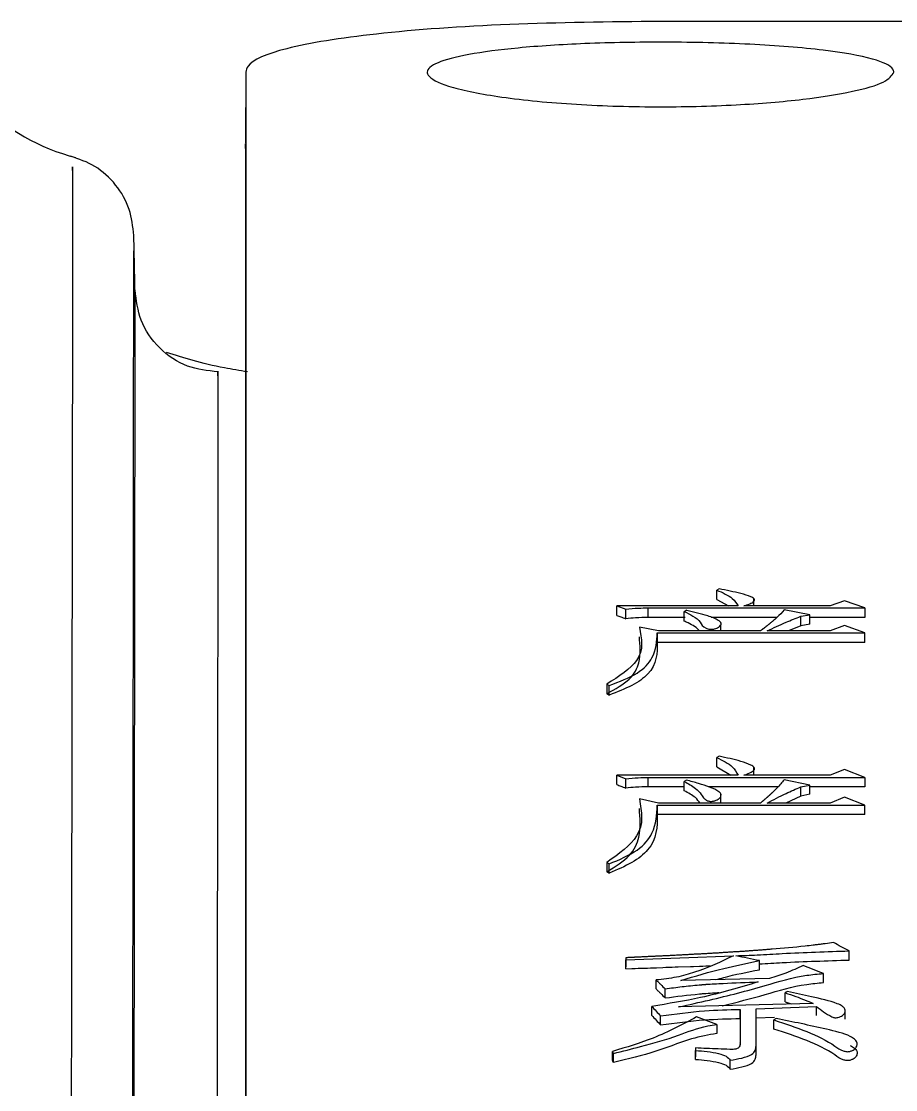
# Model space of a CAD drawing. Header units: millimetres. Extents: x 5659 to 7608, y 3628 to 5007.
# Drawn here: x 6096.73 to 6105.16, y 4837.14 to 4847.43 of the extents above; entities that cross this region are included whole.
import ezdxf

# ---------------------------------------------------------------- set-up
doc = ezdxf.new("R2010")
doc.units = ezdxf.units.MM

msp = doc.modelspace()

# ---------------------------------------------------------------- linework, layer by layer
at = {"color": 7, "linetype": 'Continuous', "lineweight": 25}
for p, q in [((6139.896, 4847.43), (6102.896, 4847.432)), ((6098.897, 4846.949), (6098.896, 4846.258)), ((6097.832, 4844.771), (6097.817, 4845.377)), ((6103.46, 4841.962), (6103.438, 4841.951)), ((6103.438, 4841.859), (6103.438, 4841.951)), ((6102.475, 4841.706), (6102.475, 4841.798)), ((6102.475, 4841.798), (6102.562, 4841.767)), ((6103.644, 4841.798), (6102.475, 4841.798)), ((6103.438, 4841.859), (6103.552, 4841.798)), ((6104.531, 4841.798), (6103.698, 4841.798)), ((6103.797, 4841.798), (6103.797, 4841.868)), ((6104.671, 4841.848), (6104.531, 4841.798)), ((6104.866, 4841.779), (6104.671, 4841.848)), ((6102.562, 4841.675), (6102.562, 4841.767)), ((6102.778, 4841.687), (6102.778, 4841.779)), ((6102.778, 4841.779), (6104.866, 4841.779)), ((6103.125, 4841.652), (6103.125, 4841.744)), ((6104.336, 4841.713), (6104.087, 4841.759)), ((6104.249, 4841.698), (6104.336, 4841.713)), ((6104.249, 4841.606), (6104.249, 4841.698)), ((6104.336, 4841.621), (6104.336, 4841.713)), ((6104.866, 4841.779), (6104.866, 4841.687)), ((6102.876, 4841.557), (6102.692, 4841.592)), ((6103.135, 4841.687), (6102.778, 4841.687)), ((6104.019, 4841.687), (6103.385, 4841.687)), ((6103.478, 4841.631), (6103.478, 4841.636)), ((6103.478, 4841.557), (6103.478, 4841.617)), ((6104.249, 4841.606), (6104.131, 4841.557)), ((6104.336, 4841.621), (6104.249, 4841.606)), ((6104.866, 4841.687), (6104.336, 4841.687)), ((6104.671, 4841.608), (6104.531, 4841.557)), ((6104.866, 4841.538), (6104.671, 4841.608)), ((6102.865, 4841.538), (6102.865, 4841.446)), ((6102.865, 4841.538), (6104.866, 4841.538)), ((6103.86, 4841.557), (6102.876, 4841.557)), ((6104.531, 4841.557), (6103.925, 4841.557)), ((6104.866, 4841.446), (6104.866, 4841.538)), ((6104.866, 4841.446), (6102.865, 4841.446)), ((6102.378, 4841.043), (6102.378, 4840.952)), ((6102.378, 4841.043), (6102.4, 4841.03)), ((6102.4, 4840.939), (6102.4, 4841.03)), ((6102.378, 4840.952), (6102.4, 4840.939)), ((6103.46, 4840.35), (6103.438, 4840.337)), ((6103.438, 4840.247), (6103.438, 4840.337)), ((6102.475, 4840.076), (6102.475, 4840.166)), ((6102.475, 4840.166), (6102.562, 4840.132)), ((6103.644, 4840.166), (6102.475, 4840.166)), ((6102.778, 4840.055), (6102.778, 4840.145)), ((6102.778, 4840.145), (6104.866, 4840.145)), ((6103.438, 4840.247), (6103.574, 4840.166)), ((6104.531, 4840.166), (6103.698, 4840.166)), ((6103.797, 4840.166), (6103.797, 4840.245)), ((6104.671, 4840.222), (6104.531, 4840.166)), ((6104.866, 4840.145), (6104.671, 4840.222)), ((6104.866, 4840.145), (6104.866, 4840.055)), ((6102.562, 4840.042), (6102.562, 4840.132)), ((6103.124, 4840.055), (6102.778, 4840.055)), ((6103.146, 4840.119), (6103.124, 4840.106)), ((6104.03, 4840.055), (6103.357, 4840.055)), ((6104.336, 4840.071), (6104.087, 4840.123)), ((6104.249, 4840.054), (6104.336, 4840.071)), ((6104.249, 4839.964), (6104.249, 4840.054)), ((6104.336, 4839.982), (6104.336, 4840.071)), ((6104.866, 4840.055), (6104.336, 4840.055)), ((6103.477, 4839.897), (6103.477, 4839.988)), ((6104.249, 4839.964), (6104.103, 4839.897)), ((6104.336, 4839.982), (6104.249, 4839.964)), ((6104.671, 4839.954), (6104.531, 4839.897)), ((6104.866, 4839.876), (6104.671, 4839.954)), ((6102.876, 4839.897), (6102.692, 4839.937)), ((6102.865, 4839.876), (6102.865, 4839.786)), ((6102.865, 4839.876), (6104.866, 4839.876)), ((6103.86, 4839.897), (6102.876, 4839.897)), ((6104.531, 4839.897), (6103.925, 4839.897)), ((6104.866, 4839.786), (6104.866, 4839.876)), ((6104.866, 4839.786), (6102.865, 4839.786)), ((6102.378, 4839.325), (6102.378, 4839.236)), ((6102.378, 4839.325), (6102.4, 4839.311)), ((6102.378, 4839.236), (6102.4, 4839.222)), ((6102.4, 4839.222), (6102.4, 4839.311)), ((6102.562, 4838.407), (6102.562, 4838.319)), ((6104.715, 4838.385), (6104.715, 4838.473)), ((6102.562, 4838.301), (6102.562, 4838.388)), ((6102.562, 4838.301), (6102.562, 4838.319)), ((6103.849, 4838.291), (6103.849, 4838.379)), ((6102.854, 4838.106), (6102.854, 4838.193)), ((6103.947, 4838.207), (6103.092, 4838.188)), ((6104.466, 4838.168), (6104.466, 4838.255)), ((6102.941, 4838.02), (6102.941, 4838.107)), ((6104.098, 4837.981), (6104.098, 4838.068)), ((6102.811, 4837.851), (6102.811, 4837.938)), ((6103.665, 4837.909), (6103.665, 4837.612)), ((6103.817, 4837.914), (6104.401, 4837.938)), ((6103.817, 4837.558), (6103.817, 4837.914)), ((6104.098, 4837.981), (6104.156, 4837.962)), ((6104.676, 4837.888), (6104.676, 4837.902)), ((6104.676, 4837.815), (6104.676, 4837.886)), ((6102.897, 4837.759), (6102.897, 4837.846)), ((6103.438, 4837.763), (6103.243, 4837.836)), ((6103.665, 4837.822), (6103.665, 4837.569)), ((6103.817, 4837.827), (6103.995, 4837.834)), ((6104.012, 4837.822), (6103.99, 4837.807)), ((6103.99, 4837.72), (6103.99, 4837.807)), ((6103.438, 4837.763), (6103.438, 4837.677)), ((6102.432, 4837.417), (6102.432, 4837.504)), ((6103.233, 4837.538), (6103.233, 4837.452)), ((6103.233, 4837.427), (6103.233, 4837.513)), ((6103.817, 4837.471), (6103.817, 4837.558)), ((6103.233, 4837.427), (6103.233, 4837.452)), ((6103.568, 4837.333), (6103.568, 4837.419))]:
    msp.add_line(p, q, dxfattribs=at)
at = {"color": 7, "linetype": 'Continuous', "lineweight": 25, "flags": 128}
for points in [[(6103.146, 4841.756), (6103.141, 4841.753), (6103.133, 4841.748), (6103.124, 4841.744)], [(6103.124, 4840.016), (6103.124, 4840.049), (6103.124, 4840.078), (6103.124, 4840.106)], [(6102.562, 4838.388), (6103.081, 4838.407), (6103.6, 4838.426)], [(6102.562, 4838.301), (6102.621, 4838.303), (6102.651, 4838.304), (6102.681, 4838.305), (6102.71, 4838.306), (6102.74, 4838.307), (6102.769, 4838.308), (6102.799, 4838.309), (6102.829, 4838.31), (6102.858, 4838.311), (6102.918, 4838.313), (6102.947, 4838.315), (6102.977, 4838.316), (6103.007, 4838.317), (6103.036, 4838.318), (6103.066, 4838.319), (6103.184, 4838.323), (6103.214, 4838.324), (6103.273, 4838.326), (6103.303, 4838.327), (6103.333, 4838.329), (6103.362, 4838.33), (6103.374, 4838.33)], [(6104.12, 4838.083), (6104.109, 4838.076), (6104.098, 4838.068)], [(6104.368, 4837.967), (6103.72, 4837.95), (6103.071, 4837.933)], [(6103.665, 4837.822), (6103.665, 4837.851), (6103.665, 4837.88), (6103.665, 4837.909)], [(6102.443, 4837.397), (6102.443, 4837.433), (6102.443, 4837.458), (6102.443, 4837.484)]]:
    msp.add_lwpolyline(points, dxfattribs=at)
at = {"color": 7, "linetype": 'Continuous', "lineweight": 25}
msp.add_arc((6097.756, 4848.056), 2, 224.8775, 255.5765, dxfattribs=at)
for points, knots in [([(6102.896, 4847.432), (6102.402, 4847.426), (6101.413, 4847.415), (6100.127, 4847.322), (6099.245, 4847.182), (6098.921, 4847.044), (6098.901, 4846.962), (6098.897, 4846.942)], [0, 0, 0, 0, 0.247809, 0.4960641, 0.7267645, 0.9338912, 1, 1, 1, 1]), ([(6105.147, 4846.942), (6105.126, 4846.91), (6105.084, 4846.846), (6104.763, 4846.753), (6104.274, 4846.675), (6103.615, 4846.62), (6102.834, 4846.601), (6102.021, 4846.628), (6101.309, 4846.7), (6100.824, 4846.802), (6100.662, 4846.888), (6100.636, 4846.964), (6100.718, 4847.036), (6101.028, 4847.117), (6101.52, 4847.181), (6102.178, 4847.223), (6102.959, 4847.237), (6103.772, 4847.217), (6104.484, 4847.161), (6104.967, 4847.076), (6105.135, 4846.996), (6105.144, 4846.952), (6105.147, 4846.942)], [0, 0, 0, 0, 0.0462765, 0.0927197, 0.1417162, 0.1951905, 0.2536862, 0.3152615, 0.3769119, 0.43437, 0.4858165, 0.5000047, 0.5462546, 0.5927016, 0.6417993, 0.6951559, 0.7535147, 0.8153978, 0.8768635, 0.9341607, 0.9857365, 1, 1, 1, 1]), ([(6098.897, 4846.942), (6098.897, 4846.838), (6098.897, 4846.318), (6098.897, 4844.951), (6098.897, 4842.791), (6098.897, 4840.172), (6098.897, 4837.71), (6098.897, 4834.202), (6098.897, 4831.059), (6098.897, 4826.744), (6098.897, 4822.057), (6098.897, 4816.925), (6098.897, 4811.501), (6098.897, 4806.942), (6098.897, 4801.02), (6098.897, 4796.114), (6098.897, 4789.435), (6098.897, 4785.142), (6098.897, 4782.141)], [0, 0, 0, 0, 0.020124, 0.100733, 0.181328, 0.221587, 0.302184, 0.342442, 0.423039, 0.463298, 0.543894, 0.624491, 0.664749, 0.745346, 0.785604, 0.8662, 0.906458, 1, 1, 1, 1]), ([(6098.897, 4815.852), (6098.897, 4817.037), (6098.897, 4819.291), (6098.897, 4823.331), (6098.897, 4827.038), (6098.897, 4831.273), (6098.897, 4834.347), (6098.897, 4837.759), (6098.897, 4840.737), (6098.897, 4843.08), (6098.897, 4845.021), (6098.897, 4845.754), (6098.896, 4846.251)], [0, 0, 0, 0, 0.072858, 0.13859, 0.270184, 0.335916, 0.467513, 0.533245, 0.664841, 0.796434, 0.862166, 1, 1, 1, 1]), ([(6097.817, 4845.369), (6097.808, 4845.454), (6097.788, 4845.629), (6097.653, 4845.863), (6097.454, 4846.047), (6097.288, 4846.105), (6097.207, 4846.133)], [0, 0, 0, 0, 0.243492, 0.499921, 0.756389, 1, 1, 1, 1]), ([(6097.228, 4845.994), (6097.228, 4846.023), (6097.228, 4846.111), (6097.227, 4845.125), (6097.224, 4843.112), (6097.219, 4840.049), (6097.214, 4836.661), (6097.209, 4833.323), (6097.204, 4830.254), (6097.199, 4826.61), (6097.192, 4822.34), (6097.185, 4817.694), (6097.177, 4812.747), (6097.169, 4807.577), (6097.16, 4801.892), (6097.15, 4795.695), (6097.14, 4789.012), (6097.132, 4784.321), (6097.128, 4781.927)], [0, 0, 0, 0, 0.039342, 0.122943, 0.206183, 0.289063, 0.371582, 0.416612, 0.465601, 0.518547, 0.575452, 0.636313, 0.690059, 0.746552, 0.805793, 0.867782, 0.932518, 1, 1, 1, 1]), ([(6097.733, 4781.791), (6097.738, 4785.091), (6097.747, 4791.689), (6097.76, 4801.119), (6097.772, 4810), (6097.783, 4818.157), (6097.793, 4825.458), (6097.801, 4831.776), (6097.808, 4836.998), (6097.813, 4841.054), (6097.816, 4843.802), (6097.817, 4845.248), (6097.817, 4845.225), (6097.817, 4845.216)], [0, 0, 0, 0, 0.094309, 0.188619, 0.282928, 0.377238, 0.471547, 0.565857, 0.660166, 0.754475, 0.848785, 0.943094, 1, 1, 1, 1]), ([(6098.628, 4844.054), (6098.529, 4844.065), (6098.322, 4844.088), (6098.053, 4844.272), (6097.867, 4844.538), (6097.842, 4844.744), (6097.83, 4844.843)], [0, 0, 0, 0, 0.2413, 0.50044, 0.759328, 1, 1, 1, 1]), ([(6097.747, 4781.743), (6097.75, 4784.128), (6097.757, 4788.835), (6097.766, 4795.584), (6097.775, 4801.927), (6097.783, 4807.822), (6097.79, 4813.252), (6097.798, 4818.985), (6097.806, 4824.754), (6097.813, 4830.234), (6097.819, 4834.701), (6097.823, 4838.225), (6097.826, 4840.887), (6097.829, 4842.79), (6097.83, 4844.008), (6097.83, 4844.725), (6097.83, 4844.756), (6097.83, 4844.771)], [0, 0, 0, 0, 0.06854, 0.13522, 0.200041, 0.263001, 0.324101, 0.38334, 0.468684, 0.549845, 0.626823, 0.699617, 0.768227, 0.832652, 0.892892, 0.948946, 1, 1, 1, 1]), ([(6098.913, 4844.054), (6098.838, 4844.066), (6098.516, 4844.118), (6098.3, 4844.188), (6098.134, 4844.242)], [0, 0, 0, 0, 0.233143, 1, 1, 1, 1]), ([(6098.628, 4844.017), (6098.628, 4844.029), (6098.629, 4844.141), (6098.628, 4843.789), (6098.628, 4843.219), (6098.627, 4842.672), (6098.627, 4841.998), (6098.626, 4841.19), (6098.625, 4840.25), (6098.623, 4839.178), (6098.621, 4837.469), (6098.618, 4834.783), (6098.613, 4830.633), (6098.606, 4825.416), (6098.599, 4819.81), (6098.591, 4814.132), (6098.584, 4808.665), (6098.575, 4802.652), (6098.566, 4796.105), (6098.557, 4789.062), (6098.55, 4784.12), (6098.546, 4781.606)], [0, 0, 0, 0, 0.008365, 0.077995, 0.107986, 0.138061, 0.168221, 0.198465, 0.228793, 0.259205, 0.289702, 0.358895, 0.433683, 0.514064, 0.600037, 0.66048, 0.723411, 0.788828, 0.856732, 0.927123, 1, 1, 1, 1]), ([(6103.438, 4841.951), (6103.495, 4841.926), (6103.596, 4841.881), (6103.629, 4841.823), (6103.644, 4841.798)], [0, 0, 0, 0, 0.565391, 1, 1, 1, 1]), ([(6103.698, 4841.798), (6103.718, 4841.804), (6103.758, 4841.816), (6103.794, 4841.836), (6103.804, 4841.854), (6103.799, 4841.87), (6103.756, 4841.893), (6103.642, 4841.927), (6103.532, 4841.948), (6103.46, 4841.962)], [0, 0, 0, 0, 0.120783, 0.237942, 0.284243, 0.33082, 0.424981, 0.62081, 1, 1, 1, 1]), ([(6102.475, 4841.706), (6102.488, 4841.702), (6102.508, 4841.694), (6102.537, 4841.684), (6102.554, 4841.678), (6102.562, 4841.675)], [0, 0, 0, 0, 0.4286101, 0.7143044, 1, 1, 1, 1]), ([(6102.562, 4841.767), (6102.602, 4841.771), (6102.673, 4841.778), (6102.746, 4841.778), (6102.778, 4841.779)], [0, 0, 0, 0, 0.558835, 1, 1, 1, 1]), ([(6103.125, 4841.744), (6103.154, 4841.73), (6103.217, 4841.699), (6103.287, 4841.645), (6103.3, 4841.595), (6103.352, 4841.576), (6103.375, 4841.573), (6103.398, 4841.573), (6103.421, 4841.576), (6103.446, 4841.586), (6103.467, 4841.601), (6103.484, 4841.619), (6103.479, 4841.639), (6103.442, 4841.67), (6103.329, 4841.711), (6103.218, 4841.739), (6103.147, 4841.755), (6103.146, 4841.756)], [0, 0, 0, 0, 0.117809, 0.254848, 0.391031, 0.410857, 0.430654, 0.450876, 0.468611, 0.491916, 0.540003, 0.576761, 0.613939, 0.66464, 0.78945, 0.997759, 1, 1, 1, 1]), ([(6104.087, 4841.759), (6104.066, 4841.735), (6104.034, 4841.698), (6103.991, 4841.661), (6103.973, 4841.647), (6103.966, 4841.641), (6103.959, 4841.635), (6103.952, 4841.63), (6103.948, 4841.626), (6103.944, 4841.623), (6103.941, 4841.62), (6103.937, 4841.617), (6103.933, 4841.614), (6103.929, 4841.611), (6103.925, 4841.608), (6103.921, 4841.605), (6103.918, 4841.602), (6103.914, 4841.599), (6103.909, 4841.595), (6103.906, 4841.593), (6103.901, 4841.589), (6103.897, 4841.586), (6103.893, 4841.583), (6103.89, 4841.58), (6103.886, 4841.577), (6103.881, 4841.574), (6103.878, 4841.571), (6103.873, 4841.567), (6103.869, 4841.564), (6103.864, 4841.561), (6103.862, 4841.559), (6103.86, 4841.557)], [0, 0, 0, 0, 0.353012, 0.528911, 0.550896, 0.572881, 0.61685, 0.638835, 0.649827, 0.671812, 0.682805, 0.693797, 0.715782, 0.726774, 0.748759, 0.759751, 0.770744, 0.792728, 0.803721, 0.825705, 0.836698, 0.858683, 0.869675, 0.880667, 0.902652, 0.913644, 0.935629, 0.946622, 0.968606, 0.979599, 1, 1, 1, 1]), ([(6103.925, 4841.557), (6103.955, 4841.571), (6104.015, 4841.6), (6104.12, 4841.647), (6104.201, 4841.679), (6104.249, 4841.698)], [0, 0, 0, 0, 0.28957, 0.579171, 1, 1, 1, 1]), ([(6102.692, 4841.592), (6102.714, 4841.483), (6102.755, 4841.287), (6102.494, 4841.118), (6102.378, 4841.043)], [0, 0, 0, 0, 0.55707, 1, 1, 1, 1]), ([(6102.778, 4841.687), (6102.737, 4841.686), (6102.664, 4841.685), (6102.593, 4841.678), (6102.562, 4841.675)], [0, 0, 0, 0, 0.561086, 1, 1, 1, 1]), ([(6103.271, 4841.557), (6103.268, 4841.561), (6103.241, 4841.593), (6103.186, 4841.624), (6103.131, 4841.649), (6103.125, 4841.652)], [0, 0, 0, 0, 0.110635, 0.886447, 1, 1, 1, 1]), ([(6102.378, 4840.952), (6102.46, 4840.997), (6102.621, 4841.087), (6102.713, 4841.282), (6102.7, 4841.418), (6102.692, 4841.501)], [0, 0, 0, 0, 0.284866, 0.563033, 1, 1, 1, 1]), ([(6102.4, 4841.03), (6102.498, 4841.068), (6102.693, 4841.142), (6102.855, 4841.325), (6102.861, 4841.457), (6102.865, 4841.538)], [0, 0, 0, 0, 0.287817, 0.565935, 1, 1, 1, 1]), ([(6102.865, 4841.446), (6102.864, 4841.341), (6102.863, 4841.195), (6102.63, 4841.026), (6102.477, 4840.969), (6102.4, 4840.939)], [0, 0, 0, 0, 0.551532, 0.772844, 1, 1, 1, 1]), ([(6103.438, 4840.337), (6103.495, 4840.309), (6103.596, 4840.259), (6103.629, 4840.194), (6103.644, 4840.166)], [0, 0, 0, 0, 0.565391, 1, 1, 1, 1]), ([(6103.698, 4840.166), (6103.718, 4840.173), (6103.758, 4840.187), (6103.795, 4840.209), (6103.804, 4840.229), (6103.799, 4840.246), (6103.756, 4840.273), (6103.642, 4840.311), (6103.532, 4840.334), (6103.46, 4840.35)], [0, 0, 0, 0, 0.120818, 0.238007, 0.284295, 0.33086, 0.424999, 0.620775, 1, 1, 1, 1]), ([(6102.562, 4840.132), (6102.602, 4840.136), (6102.673, 4840.144), (6102.746, 4840.144), (6102.778, 4840.145)], [0, 0, 0, 0, 0.558835, 1, 1, 1, 1]), ([(6102.475, 4840.076), (6102.488, 4840.071), (6102.508, 4840.063), (6102.537, 4840.052), (6102.554, 4840.045), (6102.562, 4840.042)], [0, 0, 0, 0, 0.42861, 0.714304, 1, 1, 1, 1]), ([(6102.778, 4840.055), (6102.737, 4840.054), (6102.664, 4840.053), (6102.593, 4840.045), (6102.562, 4840.042)], [0, 0, 0, 0, 0.5610854, 1, 1, 1, 1]), ([(6103.124, 4840.106), (6103.163, 4840.085), (6103.233, 4840.046), (6103.287, 4839.987), (6103.31, 4839.945), (6103.339, 4839.924), (6103.36, 4839.916), (6103.374, 4839.914), (6103.389, 4839.914), (6103.411, 4839.917), (6103.439, 4839.927), (6103.467, 4839.943), (6103.482, 4839.965), (6103.481, 4839.987), (6103.447, 4840.019), (6103.371, 4840.052), (6103.264, 4840.088), (6103.186, 4840.108), (6103.146, 4840.119)], [0, 0, 0, 0, 0.156027, 0.282026, 0.363634, 0.404884, 0.41922, 0.430594, 0.442017, 0.458331, 0.488158, 0.530974, 0.573109, 0.616801, 0.655305, 0.770242, 0.882988, 1, 1, 1, 1]), ([(6104.087, 4840.123), (6104.066, 4840.096), (6104.034, 4840.055), (6103.991, 4840.013), (6103.973, 4839.997), (6103.966, 4839.99), (6103.959, 4839.984), (6103.953, 4839.978), (6103.948, 4839.974), (6103.944, 4839.971), (6103.941, 4839.968), (6103.937, 4839.964), (6103.933, 4839.961), (6103.929, 4839.957), (6103.925, 4839.954), (6103.921, 4839.951), (6103.918, 4839.947), (6103.914, 4839.944), (6103.909, 4839.94), (6103.906, 4839.937), (6103.901, 4839.933), (6103.897, 4839.93), (6103.893, 4839.926), (6103.89, 4839.923), (6103.886, 4839.92), (6103.881, 4839.916), (6103.878, 4839.913), (6103.873, 4839.908), (6103.869, 4839.905), (6103.864, 4839.901), (6103.862, 4839.899), (6103.86, 4839.897)], [0, 0, 0, 0, 0.353012, 0.528911, 0.550896, 0.572881, 0.61685, 0.638835, 0.649827, 0.671812, 0.682805, 0.693797, 0.715782, 0.726774, 0.748759, 0.759751, 0.770744, 0.792728, 0.803721, 0.825706, 0.836698, 0.858683, 0.869675, 0.880667, 0.902652, 0.913645, 0.935629, 0.946622, 0.968606, 0.979599, 1, 1, 1, 1]), ([(6103.925, 4839.897), (6103.955, 4839.913), (6104.015, 4839.945), (6104.12, 4839.998), (6104.201, 4840.033), (6104.249, 4840.054)], [0, 0, 0, 0, 0.28957, 0.579171, 1, 1, 1, 1]), ([(6103.278, 4839.897), (6103.265, 4839.915), (6103.232, 4839.96), (6103.164, 4839.995), (6103.124, 4840.016)], [0, 0, 0, 0, 0.408631, 1, 1, 1, 1]), ([(6102.692, 4839.937), (6102.714, 4839.815), (6102.755, 4839.596), (6102.494, 4839.408), (6102.378, 4839.325)], [0, 0, 0, 0, 0.55707, 1, 1, 1, 1]), ([(6102.378, 4839.236), (6102.46, 4839.286), (6102.621, 4839.386), (6102.713, 4839.603), (6102.7, 4839.755), (6102.692, 4839.847)], [0, 0, 0, 0, 0.284866, 0.563033, 1, 1, 1, 1]), ([(6102.4, 4839.311), (6102.499, 4839.353), (6102.693, 4839.435), (6102.855, 4839.638), (6102.861, 4839.786), (6102.865, 4839.876)], [0, 0, 0, 0, 0.287817, 0.565935, 1, 1, 1, 1]), ([(6102.865, 4839.786), (6102.864, 4839.67), (6102.863, 4839.506), (6102.63, 4839.319), (6102.477, 4839.255), (6102.4, 4839.222)], [0, 0, 0, 0, 0.551532, 0.772844, 1, 1, 1, 1]), ([(6104.563, 4838.553), (6104.537, 4838.55), (6104.498, 4838.544), (6104.453, 4838.538), (6104.42, 4838.534), (6104.394, 4838.531), (6104.348, 4838.525), (6104.211, 4838.509), (6104.065, 4838.496), (6103.931, 4838.486), (6103.892, 4838.483), (6103.858, 4838.48), (6103.825, 4838.478), (6103.798, 4838.476), (6103.765, 4838.473), (6103.738, 4838.471), (6103.705, 4838.469), (6103.678, 4838.467), (6103.645, 4838.465), (6103.611, 4838.463), (6103.578, 4838.461), (6103.544, 4838.459), (6103.518, 4838.457), (6103.484, 4838.455), (6103.457, 4838.453), (6103.424, 4838.451), (6103.391, 4838.449), (6103.357, 4838.447), (6103.324, 4838.445), (6103.297, 4838.444), (6103.263, 4838.442), (6103.237, 4838.441), (6103.203, 4838.439), (6103.17, 4838.437), (6103.136, 4838.435), (6103.103, 4838.433), (6103.076, 4838.432), (6103.042, 4838.43), (6103.015, 4838.429), (6102.982, 4838.427), (6102.955, 4838.426), (6102.932, 4838.425), (6102.915, 4838.424), (6102.898, 4838.423), (6102.881, 4838.422), (6102.864, 4838.421), (6102.851, 4838.421), (6102.834, 4838.42), (6102.821, 4838.419), (6102.804, 4838.419), (6102.787, 4838.418), (6102.771, 4838.417), (6102.754, 4838.416), (6102.74, 4838.415), (6102.724, 4838.415), (6102.71, 4838.414), (6102.697, 4838.413), (6102.687, 4838.413), (6102.677, 4838.412), (6102.668, 4838.412), (6102.66, 4838.412), (6102.651, 4838.411), (6102.643, 4838.411), (6102.635, 4838.41), (6102.628, 4838.41), (6102.62, 4838.41), (6102.613, 4838.409), (6102.604, 4838.409), (6102.596, 4838.409), (6102.588, 4838.408), (6102.579, 4838.408), (6102.571, 4838.407), (6102.565, 4838.407), (6102.562, 4838.407)], [0, 0, 0, 0, 0.039919, 0.059879, 0.069858, 0.089818, 0.099798, 0.139719, 0.299508, 0.319468, 0.339427, 0.359387, 0.369367, 0.389326, 0.399306, 0.419265, 0.429245, 0.449205, 0.459184, 0.479144, 0.499103, 0.509083, 0.529043, 0.539022, 0.558982, 0.568962, 0.588921, 0.608881, 0.61886, 0.63882, 0.648799, 0.668759, 0.678739, 0.698698, 0.718658, 0.728637, 0.748597, 0.758577, 0.778536, 0.788516, 0.808475, 0.818455, 0.823445, 0.833425, 0.843404, 0.848394, 0.858374, 0.863364, 0.873344, 0.878333, 0.888313, 0.898293, 0.903283, 0.913263, 0.918252, 0.928232, 0.933222, 0.938212, 0.943202, 0.948192, 0.950687, 0.955676, 0.960666, 0.963161, 0.968151, 0.970646, 0.975636, 0.978131, 0.983121, 0.988111, 0.990605, 0.995303, 1, 1, 1, 1]), ([(6104.715, 4838.473), (6104.689, 4838.486), (6104.639, 4838.513), (6104.588, 4838.54), (6104.563, 4838.553)], [0, 0, 0, 0, 0.5, 1, 1, 1, 1]), ([(6102.562, 4838.407), (6102.562, 4838.405), (6102.562, 4838.401), (6102.562, 4838.396), (6102.562, 4838.392), (6102.562, 4838.389), (6102.562, 4838.388)], [0, 0, 0, 0, 0.34, 0.56, 0.78, 1, 1, 1, 1]), ([(6103.6, 4838.426), (6103.482, 4838.369), (6103.315, 4838.29), (6103.052, 4838.215), (6102.92, 4838.2), (6102.854, 4838.193)], [0, 0, 0, 0, 0.552374, 0.77511, 1, 1, 1, 1]), ([(6103.622, 4838.426), (6103.691, 4838.429), (6103.841, 4838.434), (6104.204, 4838.457), (6104.499, 4838.466), (6104.715, 4838.473)], [0, 0, 0, 0, 0.189811, 0.410522, 1, 1, 1, 1]), ([(6103.849, 4838.379), (6103.811, 4838.386), (6103.736, 4838.402), (6103.66, 4838.418), (6103.622, 4838.426)], [0, 0, 0, 0, 0.5, 1, 1, 1, 1]), ([(6103.092, 4838.188), (6103.228, 4838.229), (6103.471, 4838.302), (6103.733, 4838.355), (6103.849, 4838.379)], [0, 0, 0, 0, 0.558985, 1, 1, 1, 1]), ([(6103.849, 4838.348), (6103.923, 4838.352), (6104.21, 4838.369), (6104.5, 4838.378), (6104.715, 4838.385)], [0, 0, 0, 0, 0.25589, 1, 1, 1, 1]), ([(6104.271, 4838.331), (6104.218, 4838.307), (6104.117, 4838.26), (6104.001, 4838.224), (6103.947, 4838.207)], [0, 0, 0, 0, 0.534115, 1, 1, 1, 1]), ([(6104.466, 4838.255), (6104.433, 4838.268), (6104.368, 4838.293), (6104.304, 4838.318), (6104.271, 4838.331)], [0, 0, 0, 0, 0.5, 1, 1, 1, 1]), ([(6102.854, 4838.193), (6102.861, 4838.186), (6102.876, 4838.171), (6102.905, 4838.142), (6102.927, 4838.121), (6102.941, 4838.107)], [0, 0, 0, 0, 0.257188, 0.514375, 1, 1, 1, 1]), ([(6103.071, 4837.933), (6103.17, 4837.955), (6103.455, 4838.017), (6103.861, 4838.122), (6104.21, 4838.232), (6104.412, 4838.25), (6104.466, 4838.255)], [0, 0, 0, 0, 0.2109888, 0.6039309, 0.8934821, 1, 1, 1, 1]), ([(6103.43, 4838.196), (6103.455, 4838.203), (6103.588, 4838.241), (6103.732, 4838.269), (6103.849, 4838.291)], [0, 0, 0, 0, 0.187191, 1, 1, 1, 1]), ([(6103.838, 4838.174), (6103.657, 4838.12), (6103.332, 4838.023), (6102.97, 4837.964), (6102.811, 4837.938)], [0, 0, 0, 0, 0.558287, 1, 1, 1, 1]), ([(6102.854, 4838.106), (6102.861, 4838.098), (6102.876, 4838.084), (6102.905, 4838.055), (6102.927, 4838.034), (6102.941, 4838.02)], [0, 0, 0, 0, 0.257457, 0.514914, 1, 1, 1, 1]), ([(6102.941, 4838.107), (6102.995, 4838.115), (6103.076, 4838.126), (6103.186, 4838.138), (6103.245, 4838.143), (6103.28, 4838.146), (6103.289, 4838.147), (6103.297, 4838.148), (6103.306, 4838.148), (6103.316, 4838.149), (6103.327, 4838.15), (6103.337, 4838.151), (6103.346, 4838.151), (6103.358, 4838.152), (6103.395, 4838.154), (6103.542, 4838.163), (6103.697, 4838.169), (6103.824, 4838.173), (6103.838, 4838.174)], [0, 0, 0, 0, 0.185843, 0.278745, 0.371654, 0.383266, 0.394877, 0.400683, 0.412294, 0.423905, 0.435517, 0.447128, 0.458739, 0.464545, 0.487768, 0.580663, 0.952366, 1, 1, 1, 1]), ([(6103.491, 4837.944), (6103.63, 4837.979), (6103.902, 4838.046), (6104.21, 4838.145), (6104.412, 4838.163), (6104.466, 4838.168)], [0, 0, 0, 0, 0.433536, 0.84808, 1, 1, 1, 1]), ([(6102.941, 4838.02), (6103.05, 4838.034), (6103.173, 4838.05), (6103.326, 4838.063), (6103.375, 4838.066), (6103.417, 4838.069), (6103.438, 4838.07), (6103.452, 4838.071), (6103.459, 4838.071)], [0, 0, 0, 0, 0.640516, 0.720423, 0.880251, 0.920204, 0.960157, 1, 1, 1, 1]), ([(6104.098, 4838.068), (6104.133, 4838.057), (6104.197, 4838.036), (6104.285, 4838.001), (6104.341, 4837.978), (6104.368, 4837.967)], [0, 0, 0, 0, 0.3670274, 0.6834212, 1, 1, 1, 1]), ([(6104.401, 4837.938), (6104.445, 4837.903), (6104.493, 4837.864), (6104.562, 4837.832), (6104.577, 4837.829), (6104.592, 4837.828), (6104.611, 4837.832), (6104.638, 4837.842), (6104.666, 4837.861), (6104.68, 4837.888), (6104.674, 4837.916), (6104.649, 4837.944), (6104.546, 4837.988), (6104.36, 4838.029), (6104.197, 4838.066), (6104.12, 4838.083)], [0, 0, 0, 0, 0.213502, 0.231462, 0.243028, 0.25469, 0.268683, 0.294821, 0.340397, 0.384399, 0.438731, 0.48193, 0.539954, 0.7829, 1, 1, 1, 1]), ([(6102.897, 4837.846), (6103.038, 4837.865), (6103.289, 4837.9), (6103.55, 4837.906), (6103.665, 4837.909)], [0, 0, 0, 0, 0.5575045, 1, 1, 1, 1]), ([(6104.401, 4837.851), (6104.401, 4837.858), (6104.401, 4837.873), (6104.401, 4837.895), (6104.401, 4837.916), (6104.401, 4837.931), (6104.401, 4837.938)], [0, 0, 0, 0, 0.249999, 0.5, 0.75, 1, 1, 1, 1]), ([(6103.243, 4837.836), (6103.11, 4837.765), (6102.87, 4837.636), (6102.567, 4837.544), (6102.432, 4837.504)], [0, 0, 0, 0, 0.554583, 1, 1, 1, 1]), ([(6102.811, 4837.851), (6102.825, 4837.836), (6102.854, 4837.805), (6102.883, 4837.775), (6102.897, 4837.759)], [0, 0, 0, 0, 0.5, 1, 1, 1, 1]), ([(6102.897, 4837.759), (6103.038, 4837.779), (6103.289, 4837.813), (6103.55, 4837.819), (6103.665, 4837.822)], [0, 0, 0, 0, 0.55749, 1, 1, 1, 1]), ([(6103.99, 4837.807), (6104.206, 4837.735), (6104.458, 4837.651), (6104.631, 4837.516), (6104.681, 4837.503), (6104.697, 4837.501), (6104.713, 4837.503), (6104.733, 4837.507), (6104.755, 4837.516), (6104.779, 4837.535), (6104.793, 4837.561), (6104.793, 4837.593), (6104.769, 4837.624), (6104.682, 4837.675), (6104.416, 4837.738), (6104.172, 4837.789), (6104.012, 4837.822)], [0, 0, 0, 0, 0.369973, 0.433396, 0.441379, 0.448953, 0.456564, 0.46449, 0.480827, 0.49655, 0.526966, 0.55702, 0.587567, 0.618801, 0.747888, 1, 1, 1, 1]), ([(6102.443, 4837.484), (6102.53, 4837.506), (6102.744, 4837.561), (6103.052, 4837.645), (6103.272, 4837.741), (6103.409, 4837.76), (6103.438, 4837.763)], [0, 0, 0, 0, 0.257127, 0.627551, 0.922763, 1, 1, 1, 1]), ([(6103.438, 4837.677), (6103.398, 4837.67), (6103.181, 4837.635), (6102.89, 4837.503), (6102.582, 4837.43), (6102.443, 4837.397)], [0, 0, 0, 0, 0.11022, 0.597884, 1, 1, 1, 1]), ([(6104.725, 4837.562), (6104.74, 4837.554), (6104.769, 4837.538), (6104.793, 4837.507), (6104.793, 4837.475), (6104.779, 4837.448), (6104.755, 4837.43), (6104.733, 4837.421), (6104.713, 4837.416), (6104.697, 4837.415), (6104.681, 4837.417), (6104.631, 4837.43), (6104.458, 4837.565), (6104.206, 4837.649), (6103.99, 4837.72)], [0, 0, 0, 0, 0.050469, 0.09981, 0.148348, 0.197475, 0.222877, 0.249282, 0.262097, 0.274404, 0.286651, 0.299558, 0.402046, 1, 1, 1, 1]), ([(6103.662, 4837.591), (6103.663, 4837.576), (6103.664, 4837.557), (6103.645, 4837.535), (6103.623, 4837.526), (6103.595, 4837.522), (6103.537, 4837.525), (6103.416, 4837.528), (6103.306, 4837.534), (6103.233, 4837.538)], [0, 0, 0, 0, 0.164101, 0.214047, 0.265056, 0.31784, 0.372519, 0.58801, 1, 1, 1, 1]), ([(6102.432, 4837.504), (6102.433, 4837.502), (6102.435, 4837.498), (6102.439, 4837.491), (6102.442, 4837.486), (6102.443, 4837.484)], [0, 0, 0, 0, 0.253292, 0.626617, 1, 1, 1, 1]), ([(6103.233, 4837.538), (6103.233, 4837.535), (6103.233, 4837.531), (6103.233, 4837.524), (6103.233, 4837.519), (6103.233, 4837.515), (6103.233, 4837.513)], [0, 0, 0, 0, 0.34, 0.56, 0.78, 1, 1, 1, 1]), ([(6103.233, 4837.513), (6103.309, 4837.507), (6103.415, 4837.498), (6103.534, 4837.46), (6103.557, 4837.433), (6103.568, 4837.419)], [0, 0, 0, 0, 0.572733, 0.791395, 1, 1, 1, 1]), ([(6103.568, 4837.419), (6103.606, 4837.426), (6103.68, 4837.438), (6103.777, 4837.467), (6103.813, 4837.514), (6103.816, 4837.543), (6103.817, 4837.558)], [0, 0, 0, 0, 0.292586, 0.576009, 0.788989, 1, 1, 1, 1]), ([(6103.568, 4837.333), (6103.606, 4837.339), (6103.68, 4837.352), (6103.777, 4837.38), (6103.813, 4837.428), (6103.816, 4837.457), (6103.817, 4837.471)], [0, 0, 0, 0, 0.292738, 0.576228, 0.789119, 1, 1, 1, 1]), ([(6102.443, 4837.397), (6102.442, 4837.399), (6102.44, 4837.402), (6102.437, 4837.409), (6102.434, 4837.414), (6102.432, 4837.417)], [0, 0, 0, 0, 0.253656, 0.507254, 1, 1, 1, 1]), ([(6103.233, 4837.427), (6103.309, 4837.421), (6103.415, 4837.412), (6103.534, 4837.374), (6103.557, 4837.347), (6103.568, 4837.333)], [0, 0, 0, 0, 0.5728883, 0.7915302, 1, 1, 1, 1])]:
    msp.add_open_spline(points, degree=3, knots=knots, dxfattribs=at)
msp.add_open_spline([(6102.811, 4837.938), (6102.825, 4837.923), (6102.854, 4837.892), (6102.883, 4837.861), (6102.897, 4837.846)], degree=3, dxfattribs=at)

doc.saveas('drawing.dxf')
